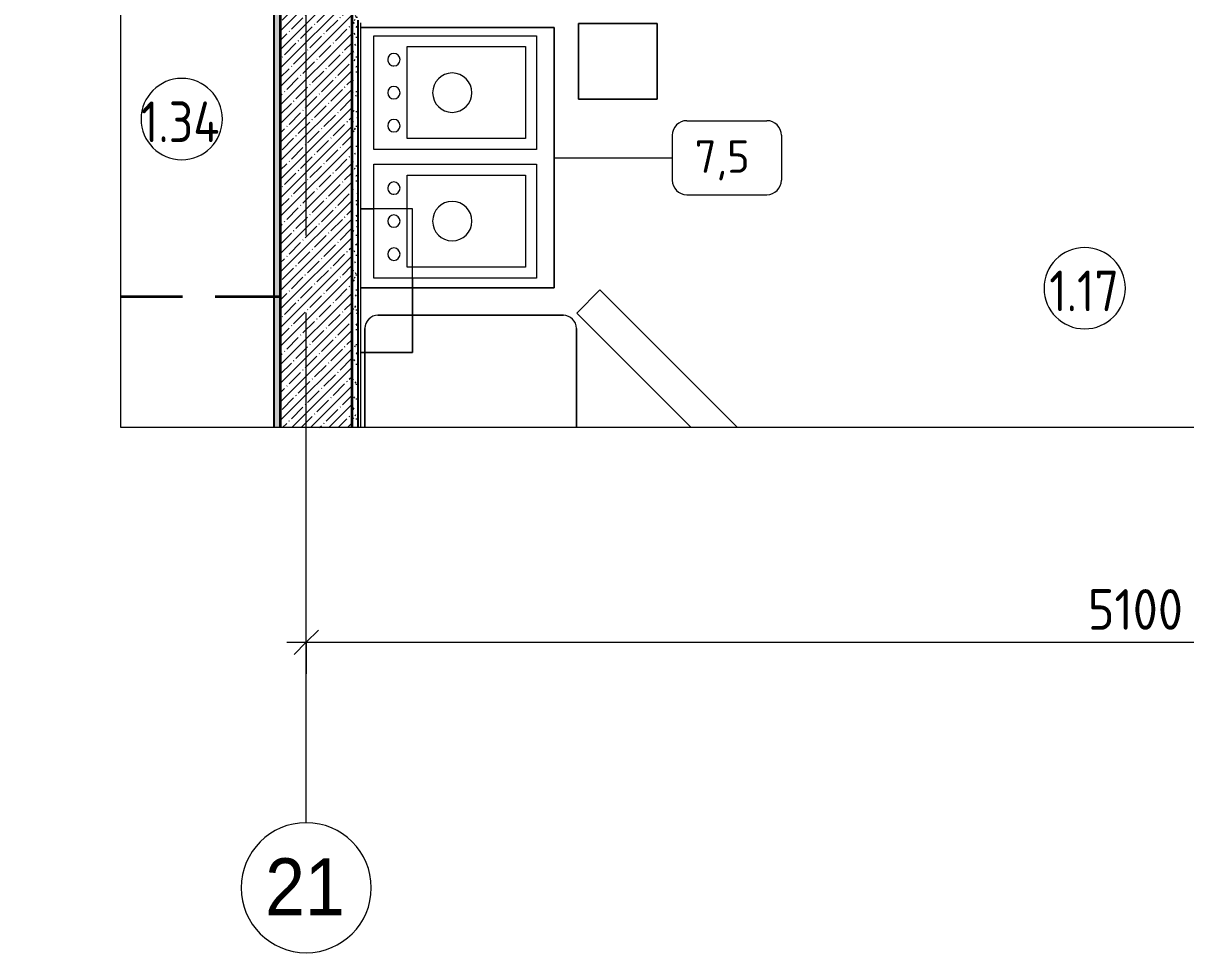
# Model space of a CAD drawing. Header units: millimetres. Extents: x 3991 to 282775, y -8553 to 29560.
# Drawn here: x 119377 to 122950, y 4103 to 6962 of the extents above; entities that cross this region are included whole.
import ezdxf

# ---------------------------------------------------------------- set-up
doc = ezdxf.new("R2010")
doc.units = ezdxf.units.MM
doc.linetypes.add('50_ШТРИХ_ш4_п2_', pattern=[300, 200, -100])
doc.linetypes.add('Осевая', pattern=[1587.5, 317.5, -238.125, 793.75, -238.125])
for name, color, linetype, lineweight in [('A-ANNO-DIMS', 7, 'Continuous', 9), ('A-ANNO-DIMS-50', 7, 'Continuous', 9), ('A-AREA-IDEN', 7, 'Continuous', 9), ('A-DETL-1', 7, '50_ШТРИХ_ш4_п2_', 35), ('A-DETL-GENF', 7, 'Continuous', 9), ('I-FURN', 7, 'Continuous', 9), ('I-FURN-IDEN', 7, 'Continuous', 9), ('I-WALL', 7, 'Continuous', 9), ('Оси', 7, 'Continuous', 9), ('Оси-1', 7, 'Continuous', 20), ('Оси-2', 7, 'Осевая', 9)]:
    doc.layers.add(name, color=color, linetype=linetype, lineweight=lineweight)
for name, color, linetype, lineweight, true_color in [('A-WALL-1', 7, 'Continuous', 25, 0x3c3c3c), ('A-WALL-2', 7, 'Continuous', 35, 0x3c3c3c), ('A-WALL-FNSH-1', 7, 'Continuous', 15, 0x3c3c3c), ('P-SANR-FIXT-1', 7, 'Continuous', 15, 0x4994b4), ('P-SANR-FIXT-2', 7, 'Continuous', 9, 0x4994b4)]:
    doc.layers.add(name, color=color, linetype=linetype, lineweight=lineweight, true_color=true_color)
doc.styles.add('Arial', font='arial.ttf', dxfattribs={"width": 0.9, "height": 175})
doc.styles.add('GOST Common', font='GOST_Common.ttf', dxfattribs={"height": 100})
doc.styles.add('GOST Common_2', font='GOST_Common.ttf', dxfattribs={"width": 0.9, "height": 125})
doc.styles.add('ISOCPEUR', font='isocpeur.ttf', dxfattribs={"width": 0.9, "height": 125})
doc.dimstyles.new('ISO-2_5_0_9К_БОЛЬШОЙ', dxfattribs={"dimscale": 304.8, "dimtxt": 124.497647, "dimasz": 0.246063, "dimexe": 0.19685, "dimexo": 0.492126, "dimgap": 0, "dimtad": 1, "dimdec": 0, "dimrnd": 10, "dimzin": 0, "dimdsep": 46, "dimtxsty": 'ISOCPEUR', "dimblk1": 'OBLIQUE', "dimblk2": 'OBLIQUE', "dimsah": 1, "dimcen": 0.09, "dimdle": 0.19685, "dimazin": 0, "dimtfac": 1, "dimtdec": 4, "dimtix": 1, "dimtmove": 0, "dimatfit": 3, "dimfxl": 1, "dimtvp": 1, "dimtolj": 1, "dimtzin": 0, "dimarcsym": 2})
pattern_1 = [(0, (44686.581, 0), (60.96, 15.24), [5.029, -40.691, 5.029, -40.691, -243.84]), (0, (44686.581, 0), (60.96, 15.24), [-91.44, 5.029, -86.411, 5.029, -40.691, -106.68]), (0, (44686.581, 0), (60.96, 15.24), [-228.6, 5.029, -25.451, 5.029, -71.171]), (120, (44709.441, 7.62), (-43.6782272, 45.1729086), [5.029, -40.691, 5.029, -40.691, -243.84]), (120, (44709.441, 7.62), (-43.6782272, 45.1729086), [-91.44, 5.029, -86.411, 5.029, -40.691, -106.68]), (120, (44709.441, 7.62), (-43.6782272, 45.1729086), [-228.6, 5.029, -25.451, 5.029, -71.171]), (240, (44717.061, 38.1), (-17.2817728, -60.4129086), [5.029, -40.691, 5.029, -40.691, -243.84]), (240, (44717.061, 38.1), (-17.2817728, -60.4129086), [-91.44, 5.029, -86.411, 5.029, -40.691, -106.68]), (240, (44717.061, 38.1), (-17.2817728, -60.4129086), [-228.6, 5.029, -25.451, 5.029, -71.171])]

# ---------------------------------------------------------------- blocks, each defined once
blk = doc.blocks.new('Bed - Small Sizes - 15_1-V96-Фрагмент 1_4')
at = {"layer": 'I-FURN'}
for p, q in [((-347.7, -1605.1), (-347.7, -1910)), ((-347.7, -1910), (-347.7, -1605.1)), ((302.3, -1835.4), (302.3, -1605.1)), ((302.3, -1605.1), (302.3, -1835.4)), ((302.3, -1910), (302.3, -1835.4)), ((302.3, -1835.4), (302.3, -1910)), ((-307.7, -1950), (156.3, -1950)), ((156.3, -1950), (-307.7, -1950)), ((156.3, -1950), (262.3, -1950)), ((262.3, -1950), (156.3, -1950))]:
    blk.add_line(p, q, dxfattribs=at)
for centre, start, end in [((-307.7, -1910), 180, 270), ((-307.7, -1910), 180, 270), ((262.3, -1910), 270, 0), ((262.3, -1910), 315, 345), ((262.3, -1910), 345, 0), ((262.3, -1910), 270, 315)]:
    blk.add_arc(centre, 40, start, end, dxfattribs=at)
blk = doc.blocks.new('Мойка кухонная - Мойка Steel Hammer SH R 5151 GLOWE 7-25645948-Фрагмент 1_4')
at = {"layer": 'P-SANR-FIXT-2'}
for p, q in [((-175, 500), (175, 500)), ((-175, 0), (-175, 500)), ((-141.6, 466.4), (141.1, 466.4)), ((-141.6, 102.3), (-141.6, 466.4)), ((141.1, 466.4), (141.1, 102.3)), ((175, 500), (175, 0)), ((141.1, 102.3), (-141.6, 102.3)), ((175, 0), (-175, 0))]:
    blk.add_line(p, q, dxfattribs=at)
for centre, radius, start, end in [((0, 241.3), 60.5, 0, 180), ((0, 241.3), 60.5, 180, 0), ((-101.6, 61.9), 19, 90, 180), ((-101.6, 61.9), 19.1, 0, 90), ((0, 61.9), 19, 0, 180), ((101.6, 61.9), 19.1, 0, 180), ((-101.6, 61.9), 19, 180, 270), ((-101.6, 61.9), 19, 270, 0), ((0, 61.9), 19, 180, 0), ((101.6, 61.9), 19.1, 180, 0)]:
    blk.add_arc(centre, radius, start, end, dxfattribs=at)
blk = doc.blocks.new('Мойка кухонная - Мойка Steel Hammer SH R 5151 GLOWE 7-V97-Фрагмент 1_4')
at = {"layer": 'P-SANR-FIXT-2'}
for p, q in [((-175, 500), (175, 500)), ((-175, 0), (-175, 500)), ((-141.6, 466.4), (141.1, 466.4)), ((-141.6, 102.3), (-141.6, 466.4)), ((141.1, 466.4), (141.1, 118.7)), ((175, 500), (175, 118.7)), ((141.1, 118.7), (141.1, 102.3)), ((175, 118.7), (175, 0)), ((-38, 102.3), (-141.6, 102.3)), ((141.1, 102.3), (-38, 102.3)), ((-38, 0), (-175, 0)), ((175, 0), (-38, 0))]:
    blk.add_line(p, q, dxfattribs=at)
for centre, radius, start, end in [((0, 241.3), 60.5, 0, 180), ((0, 241.3), 60.5, 180, 0), ((-101.6, 61.9), 19, 90, 180), ((-101.6, 61.9), 19.1, 0, 90), ((0, 61.9), 19, 0, 180), ((101.6, 61.9), 19.1, 0, 180), ((-101.6, 61.9), 19, 180, 270), ((-101.6, 61.9), 19, 270, 0), ((0, 61.9), 19, 180, 0), ((101.6, 61.9), 19.1, 180, 0)]:
    blk.add_arc(centre, radius, start, end, dxfattribs=at)
blk = doc.blocks.new('DET_L_Линия разрыва - М100-30704473-Фрагмент 1_4')
at = {"layer": 'A-DETL-GENF'}
for p, q in [((1894.8, -300), (2194.8, 300)), ((2194.8, 300), (2344.8, 0)), ((0, 0), (1744.8, 0)), ((1744.8, 0), (1894.8, -300)), ((2344.8, 0), (4089.7, 0))]:
    blk.add_line(p, q, dxfattribs=at)
blk = doc.blocks.new('DET_L_Линия разрыва - М100-30704506-Фрагмент 1_4')
at = {"layer": 'A-DETL-GENF'}
blk.add_line((4296.4, 0), (7992.9, 0), dxfattribs=at)
blk = doc.blocks.new('Ось сетки - D8-29747960-Фрагмент 1_4')
at = {"layer": 'Оси-1'}
for start, end in [(360, 180), (180, 360)]:
    blk.add_arc((0, 0), 4, start, end, dxfattribs=at)
blk = doc.blocks.new('DIMBLOCK104-Фрагмент 1_4')
at = {"layer": 'A-ANNO-DIMS-50'}
for p, q in [((120246.6, 4961.2), (120246.6, 5118.2)), ((125346.6, 4961.2), (125346.6, 5118.2)), ((120186.6, 5058.2), (125406.6, 5058.2)), ((120246.6, 5058.2), (120246.6, 4961.2)), ((125346.6, 5058.2), (125346.6, 4961.2))]:
    blk.add_line(p, q, dxfattribs=at)
at = {"layer": 'A-ANNO-DIMS-50', "lineweight": 20}
for p, q in [((120246.6, 5058.2), (120284.1, 5095.7)), ((125346.6, 5058.2), (125384.1, 5095.7)), ((120246.6, 5058.2), (120209.1, 5020.7)), ((125346.6, 5058.2), (125309.1, 5020.7))]:
    blk.add_line(p, q, dxfattribs=at)
at = {"layer": 'A-ANNO-DIMS-50', "color": 0, "insert": (122649.3, 5221.5), "char_height": 125, "width": 353.382, "attachment_point": 1, "line_spacing_factor": 1.149209, "style": 'ISOCPEUR'}
blk.add_mtext('5100', dxfattribs=at)
blk = doc.blocks.new('_Oblique')
at = {"color": 0, "linetype": 'ByBlock', "lineweight": -2}
blk.add_line((-0.5, -0.5), (0.5, 0.5), dxfattribs=at)
blk = doc.blocks.new('Марка_Помещения - Номер-25198446-Фрагмент 1_4')
at = {"layer": 'A-AREA-IDEN'}
for start, end in [(360, 180), (180, 360)]:
    blk.add_arc((0, 0), 2.5, start, end, dxfattribs=at)
blk = doc.blocks.new('Марка_Мебель - В прямоуг_Balcon_Марка-25523697-Фрагмент 1_4')
at = {"layer": 'I-FURN-IDEN'}
for p, q in [((-2.455, 2.278), (2.455, 2.278)), ((-3.355, 1.378), (-3.355, -1.384)), ((3.355, 1.378), (3.355, -1.378)), ((-2.461, -2.278), (2.455, -2.278))]:
    blk.add_line(p, q, dxfattribs=at)
for centre, radius, start, end in [((-2.455, 1.378), 0.9, 90, 180), ((2.455, 1.378), 0.9, 0, 90), ((-2.461, -1.384), 0.893, 180, 270), ((2.455, -1.378), 0.9, 270, 0)]:
    blk.add_arc(centre, radius, start, end, dxfattribs=at)

msp = doc.modelspace()

# ---------------------------------------------------------------- hatches: boundary and pattern name
at = {"layer": 'I-WALL'}
h = msp.add_hatch(dxfattribs=at)
h.set_pattern_fill('FP_13', color=256, style=0, pattern_type=2)
h.set_pattern_definition(pattern_1)
h.paths.add_polyline_path([(120151.7, 5718.5), (120166.6, 5718.5), (120166.6, 7680), (120146.6, 7680), (120146.6, 5718.5)])
h = msp.add_hatch(dxfattribs=at)
h.set_pattern_fill('FP_4', color=256, style=0, pattern_type=2)
h.set_pattern_definition([(45, (44686.58, 0), (-28.51196, 28.51196), []), (45, (44715.093, 0), (-28.51196, 28.51196), [50.403, -10.081, 1.676, -8.404])])
h.paths.add_polyline_path([(120386.6, 5718.5), (120386.6, 7680), (120166.6, 7680), (120166.6, 5718.5), (120291.1, 5718.5)])
h = msp.add_hatch(dxfattribs=at)
h.set_pattern_fill('FP_13', color=256, style=0, pattern_type=2)
h.set_pattern_definition(pattern_1)
h.paths.add_polyline_path([(120386.6, 5718.5), (120406.6, 5718.5), (120406.6, 6990.6), (120386.6, 6990.6), (120386.6, 6541.7)])

# ---------------------------------------------------------------- linework, layer by layer
at = {"layer": 'A-DETL-1'}
msp.add_line((120166.6, 6120), (119676.7, 6120), dxfattribs=at)
at = {"layer": 'A-WALL-1'}
for p, q in [((120146.6, 7660), (120146.6, 5718.5)), ((120406.6, 5718.5), (120406.6, 6970.6))]:
    msp.add_line(p, q, dxfattribs=at)
at = {"layer": 'A-WALL-2'}
for p, q in [((120386.6, 7900), (120386.6, 5718.5)), ((120166.6, 7680), (120166.6, 5718.5))]:
    msp.add_line(p, q, dxfattribs=at)
at = {"layer": 'A-WALL-FNSH-1'}
for p, q in [((120145.6, 7659), (120145.6, 5718.5)), ((120414.6, 5718.5), (120414.6, 6962.6))]:
    msp.add_line(p, q, dxfattribs=at)
at = {"layer": 'I-FURN'}
for p, q in [((121009.3, 6948.1), (120414.5, 6948.1)), ((120414.5, 6948.1), (121009.3, 6948.1)), ((121009.3, 6148.1), (121009.3, 6948.1)), ((121009.3, 6948.1), (121009.3, 6148.1)), ((121325.8, 6960.6), (121083.9, 6960.6)), ((121083.9, 6960.6), (121083.9, 6728.3)), ((121083.9, 6728.3), (121083.9, 6960.6)), ((121083.9, 6960.6), (121325.8, 6960.6)), ((121325.8, 6728.3), (121325.8, 6960.6)), ((121325.8, 6960.6), (121325.8, 6728.3)), ((121083.9, 6728.3), (121325.8, 6728.3)), ((121325.8, 6728.3), (121083.9, 6728.3)), ((120573, 6391.1), (120414.6, 6391.1)), ((120414.6, 6391.1), (120454.3, 6391.1)), ((120573, 5948.8), (120573, 6391.1)), ((120414.6, 6148.1), (120573, 6148.1)), ((120573, 6148.1), (120414.6, 6148.1)), ((120573, 6178.1), (120573, 6148.1)), ((120573, 6148.1), (120573, 6063.4)), ((120573, 6148.1), (121009.3, 6148.1)), ((121009.3, 6148.1), (120573, 6148.1)), ((121149.6, 6141.6), (121078.3, 6070.4)), ((121078.3, 6070.4), (121149.6, 6141.6)), ((121572.8, 5718.5), (121149.6, 6141.6)), ((121149.6, 6141.6), (121572.8, 5718.5)), ((120573, 6063.4), (120573, 5948.8)), ((121078.3, 6070.4), (121430.2, 5718.5)), ((121430.2, 5718.5), (121078.3, 6070.4)), ((120414.6, 5948.8), (120573, 5948.8)), ((120427.1, 5948.8), (120414.6, 5948.8)), ((120573, 5948.8), (120427.1, 5948.8))]:
    msp.add_line(p, q, dxfattribs=at)
at = {"layer": 'I-FURN-IDEN'}
msp.add_line((121009.3, 6548.1), (121371.8, 6548.1), dxfattribs=at)
at = {"layer": 'I-WALL'}
for p, q in [((120145.6, 6230), (120146.6, 6230)), ((120146.6, 5801), (120145.6, 5801))]:
    msp.add_line(p, q, dxfattribs=at)
at = {"layer": 'Оси'}
msp.add_line((120246.6, 4503.2), (120246.6, 5753.2), dxfattribs=at)
at = {"layer": 'Оси-2'}
msp.add_line((120246.6, 5753.2), (120246.6, 8558.1), dxfattribs=at)

# ---------------------------------------------------------------- block references
at = {"layer": 'A-AREA-IDEN', "xscale": 49.99999999999998, "yscale": 49.99999999999998, "zscale": 49.99999999999998}
for p in [(119863.9, 6666.9), (122639.7, 6146.8)]:
    msp.add_blockref('Марка_Помещения - Номер-25198446-Фрагмент 1_4', p, dxfattribs=at)
at = {"layer": 'A-DETL-GENF'}
for name, p, rotation in [('DET_L_Линия разрыва - М100-30704473-Фрагмент 1_4', (119676.7, 5718.5), 90.00000000000007), ('DET_L_Линия разрыва - М100-30704506-Фрагмент 1_4', (127669.6, 5718.5), 180)]:
    msp.add_blockref(name, p, dxfattribs=dict(at, rotation=rotation))
at = {"layer": 'I-FURN', "rotation": 180}
msp.add_blockref('Bed - Small Sizes - 15_1-V96-Фрагмент 1_4', (120729.4, 4113.4), dxfattribs=at)
at = {"layer": 'I-FURN-IDEN', "xscale": 49.99999999999998, "yscale": 49.99999999999998, "zscale": 49.99999999999998}
msp.add_blockref('Марка_Мебель - В прямоуг_Balcon_Марка-25523697-Фрагмент 1_4', (121539.5, 6548.1), dxfattribs=at)
at = {"layer": 'P-SANR-FIXT-1', "rotation": 270.000000000001}
for name, p in [('Мойка кухонная - Мойка Steel Hammer SH R 5151 GLOWE 7-25645948-Фрагмент 1_4', (120454.3, 6748.1)), ('Мойка кухонная - Мойка Steel Hammer SH R 5151 GLOWE 7-V97-Фрагмент 1_4', (120454.3, 6353.1))]:
    msp.add_blockref(name, p, dxfattribs=at)
at = {"layer": 'Оси-1', "xscale": 49.99999999999998, "yscale": 49.99999999999998, "zscale": 49.99999999999998}
msp.add_blockref('Ось сетки - D8-29747960-Фрагмент 1_4', (120246.6, 4303.2), dxfattribs=at)

# ---------------------------------------------------------------- texts
at = {"layer": 'A-AREA-IDEN', "char_height": 125, "attachment_point": 1, "style": 'GOST Common_2'}
for s, insert, width in [('1.34', (119738.5, 6721.1), 313.861), ('1.17', (122530.7, 6201.1), 274.177)]:
    msp.add_mtext(s, dxfattribs=dict(at, insert=insert, width=width))
at = {"layer": 'I-FURN-IDEN', "insert": (121441, 6601.6), "char_height": 100, "width": 220.464, "attachment_point": 1, "style": 'GOST Common'}
msp.add_mtext('7,5', dxfattribs=at)
at = {"layer": 'Оси', "insert": (120120.3, 4393.6), "char_height": 175, "width": 303.038, "attachment_point": 1, "style": 'Arial'}
msp.add_mtext('21', dxfattribs=at)

# ---------------------------------------------------------------- dimensions: what is measured, and where the dimension line sits
at = {"layer": 'A-ANNO-DIMS'}
dim = msp.add_linear_dim(base=(125346.6, 5058.2), p1=(120246.6, 5111.2), p2=(125346.6, 5111.2), dimstyle='ISO-2_5_0_9К_БОЛЬШОЙ', override={"dimpost": '<>', "dimfxl": 5100}, dxfattribs=at)
dim.commit()
dim.dimension.update_dxf_attribs({"geometry": 'DIMBLOCK104-Фрагмент 1_4', "text_midpoint": (122796.6, 5120.7)})

doc.saveas('drawing.dxf')
